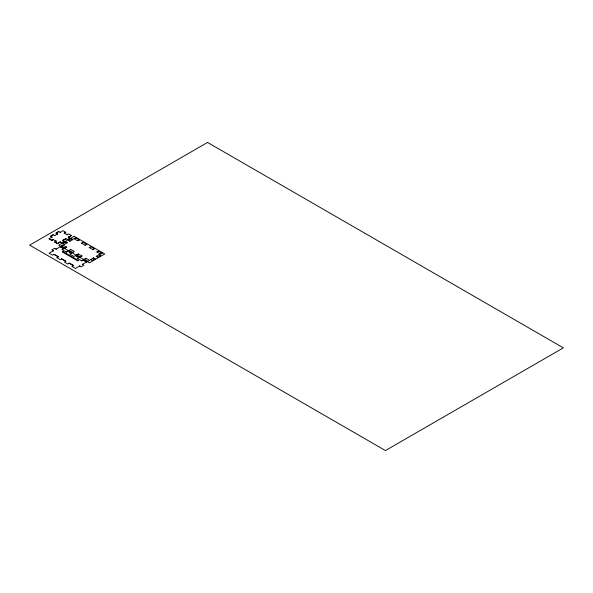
<?xml version="1.0" encoding="UTF-8"?>
<svg xmlns="http://www.w3.org/2000/svg" width="593" height="593" viewBox="0 0 593 593"><rect width="100%" height="100%" fill="white"/><g stroke="black" fill="none" stroke-linecap="round" stroke-linejoin="round"><path stroke-width="0.89" d="M52.08 237.2L49.056 238.727L51.887 240.365L53.17 239.624M54.445 235.473L53.281 234.68L50.442 236.318L52.11 237.081M54.882 235.569L54.452 235.569M53.051 239.49L53.503 239.49M57.64 233.99L57.299 234.013M60.004 232.263L58.84 231.47L56.001 233.108L57.306 233.835M60.419 232.382L60.049 232.397M56.253 241.21L54.615 241.937L57.447 243.575L60.115 242.033L57.447 243.538L54.667 241.937M64.17 233.071L65.838 232.308L63.006 230.67L60.449 232.263M53.474 250.839L49.056 253.167L52.584 255.205L53.755 254.427M60.004 241.892L60.449 241.892M55.89 249.06L56.253 249.082M60.419 242.011L61.613 242.767L64.452 241.136L62.791 240.387M62.784 240.291L65.675 238.823L63.169 240.269M53.748 254.33L54.2 254.33M54.185 254.427L58.366 256.739M67.372 234.791L66.994 234.798M65.564 238.682L66.008 238.682M62.784 243.501L63.177 243.441M61.39 245.91L61.783 245.85M62.784 245.102L63.229 245.102M68.343 237.081L71.397 235.517L68.566 233.879L67.313 234.635M63.221 245.198L66.342 247.073M65.564 241.892L66.008 241.892M64.593 244.42L64.214 244.427M62.087 249.52L62.48 249.46M68.343 240.291L71.182 238.823M58.359 256.836L56.698 257.584L60.227 259.623L61.502 258.882M67.394 242.789L64.533 244.264M64.867 247.911L61.754 246.028M71.123 238.682L71.568 238.682M65.304 248.007L64.874 248.007M70.152 241.21L69.759 241.21M66.698 247.207L65.319 247.911M72.932 239.609L70.093 241.054M73.903 238.682L75.296 237.978M66.253 251.921L62.095 249.616M75.734 237.978L79.217 239.891M66.698 252.018L66.268 252.018M70.426 249.52L70.878 249.52M70.863 249.616L74.347 251.521L72.872 252.284M77.372 240.691L74.295 238.823M72.954 252.418L72.531 252.433M81.545 243.1L82.946 242.389M69.033 263.159L69.485 263.159M82.931 242.292L83.383 242.292M83.376 242.389L86.86 244.301M76.682 254.731L78.187 254.071M78.491 254.049L78.128 254.071M85.021 245.102L81.552 243.197M85.459 245.198L85.036 245.213M77.372 258.34L79.047 257.584L75.519 255.546L73.977 256.48L69.789 254.071L71.397 253.167L67.869 251.128L66.705 251.921M86.83 244.42L85.459 245.094M73.643 265.664L73.295 265.716M80.151 256.739L76.697 254.842M80.596 256.836L80.166 256.836M81.982 256.035L80.604 256.739M89.187 247.511L90.692 246.844M90.581 246.71L91.025 246.71M81.545 260.75L77.386 258.437M81.982 260.846L81.552 260.846M90.996 246.829L94.502 248.712M79.462 265.968L79.907 265.968M79.899 266.064L81.078 266.843L83.909 265.204L82.635 264.471M84.325 259.148L85.726 258.437M85.711 258.34L86.163 258.34M82.242 264.359L86.689 261.995L83.161 259.956L81.997 260.75M86.155 258.437L89.639 260.349M93.101 249.616L92.671 249.616M94.495 248.808L93.027 249.475M89.61 260.468L87.949 261.32L84.332 259.245M90.581 259.549L93.412 258.081M96.829 251.921L98.238 251.232M93.36 257.94L93.805 257.94M98.223 251.121L98.675 251.121M92.389 260.468L92.011 260.475M98.66 251.217L102.144 253.129M98.92 254.731L99.365 254.731M99.357 254.827L100.758 255.539M97.971 257.236L97.534 257.236M100.365 253.878L100.728 253.893M102.115 253.248L100.669 253.893M100.728 255.657L97.889 257.103M73.903 238.631L74.288 238.631M65.956 238.823L67.172 239.557L70.011 237.926L68.388 237.207M50.494 236.318L53.281 234.717M56.053 233.108L58.84 231.507M57.306 233.99L54.882 235.465M53.096 239.616L51.887 240.328L49.108 238.727M65.786 232.308L64.533 233.027M53.385 239.624L55.92 241.054M64.177 233.16L67.068 234.62M68.736 237.059L71.345 235.517M63.169 243.478L65.615 242.033M53.14 250.683L51.836 249.957L54.667 248.326L55.95 249.06M64.259 244.264L62.814 243.619M67.039 242.656L65.897 242.033L67.402 242.7M69.818 241.054L68.351 240.387M72.598 239.446L71.457 238.823L72.961 239.49M56.194 249.075L60.227 246.718L63.755 248.756L62.48 249.497M58.025 256.658L54.082 254.471M72.598 252.284L69.033 250.402L70.434 249.616M61.724 258.882L66.008 261.15L64.34 261.995L67.869 264.033L69.122 263.277M78.402 254.071L81.997 255.939M89.209 247.622L92.775 249.46M73.265 265.508L69.425 263.299L73.658 265.568M73.287 265.686L71.983 266.413L75.519 268.451L79.469 266.064M100.395 253.893L96.844 252.018M97.645 257.088L96.148 256.324L98.935 254.842M90.944 259.667L92.085 260.297M99.283 254.857L100.395 255.494M94.836 258.704L93.694 258.081L95.191 258.837L92.33 260.312M57.284 233.812L57.669 233.872M55.89 241.04L56.283 241.092M61.783 246.043L61.42 246.028M53.111 250.669L53.503 250.72M78.891 239.78L79.21 239.831M66.312 247.059L66.705 247.111M65.615 261.098L61.45 258.882M90.951 259.697L90.588 259.645M82.612 264.508L82.249 264.456M78.839 240.061L79.217 239.972L77.824 240.691M61.754 245.865L62.799 245.213M60.227 246.747L63.703 248.756M67.869 251.165L71.345 253.167M75.519 255.576L78.988 257.584M83.161 259.993L86.637 261.995M75.296 237.867L75.741 237.882L75.333 237.837M207.55 142.439L29.65 245.146L385.45 450.561L563.35 347.854L207.55 142.439M74.125 236.288L58.781 245.146L89.41 262.832L104.753 253.974L74.125 236.288M63.006 251.565L62.309 251.966L77.876 260.95L78.572 260.549L63.006 251.565"/></g></svg>
